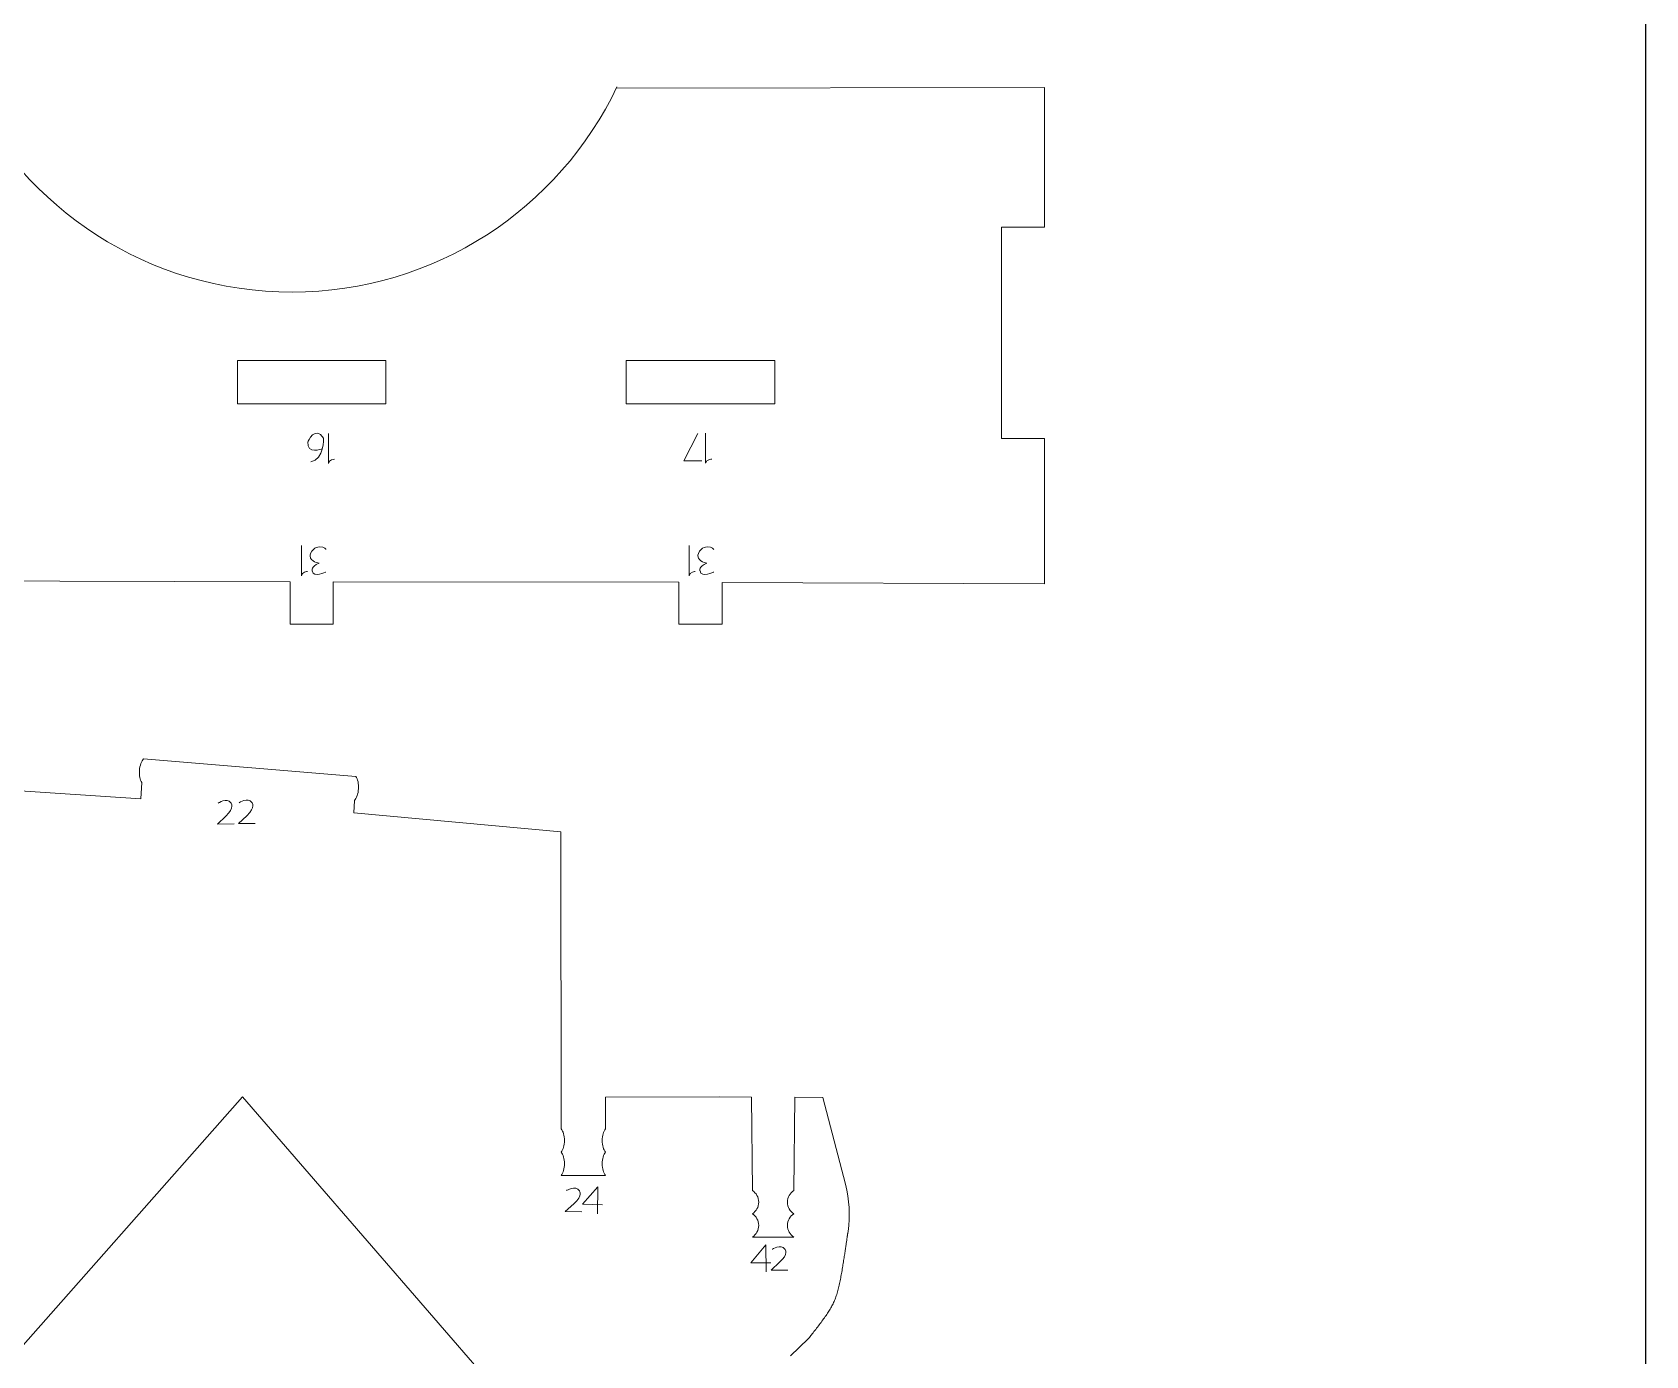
# Model space of a CAD drawing. Header units: centimetres. Extents: x -25 to 25, y -32.5 to 32.5.
# Drawn here: x 13.33 to 25, y -22.66 to -13.09 of the extents above; entities that cross this region are included whole.
import ezdxf

# ---------------------------------------------------------------- set-up
doc = ezdxf.new("R2010")
doc.units = ezdxf.units.CM
doc.header["$MEASUREMENT"] = 0
doc.layers.add('Capa 1', color=7, linetype='Continuous')

msp = doc.modelspace()

# ---------------------------------------------------------------- linework, layer by layer
at = {"layer": 'Capa 1', "color": 254}
msp.add_lwpolyline([(-25, -32.5), (25, -32.5), (25, 32.5), (-25, 32.5), (-25, -32.5)], close=True, dxfattribs=at)
at = {"layer": 'Capa 1', "color": 250, "lineweight": 9}
for points, knots in [([(17.55985, -13.48393), (17.14206, -14.36155), (16.24701, -14.96815), (15.21029, -14.96815), (15.21029, -14.96815), (14.17233, -14.96815), (13.26519, -14.36529), (12.85922, -13.48075)], [0, 0, 0, 0, 0.33333333, 0.33333333, 0.33333333, 0.33333333, 1, 1, 1, 1]), ([(17.55491, -13.49427), (17.55491, -13.49427), (20.65085, -13.48735), (20.65085, -13.48735), (20.65085, -13.48735), (20.65085, -13.48735), (20.65205, -14.49757), (20.65205, -14.49757)], [0, 0, 0, 0, 0.33333333, 0.33333333, 0.33333333, 0.33333333, 1, 1, 1, 1]), ([(20.65205, -16.02719), (20.65205, -16.02719), (20.33996, -16.02719), (20.33996, -16.02719), (20.33996, -16.02719), (20.33996, -16.02719), (20.33996, -14.49757), (20.33996, -14.49757), (20.33996, -14.49757), (20.33996, -14.49757), (20.65205, -14.49757), (20.65205, -14.49757)], [0, 0, 0, 0, 0.25, 0.25, 0.25, 0.25, 0.5, 0.5, 0.5, 0.5, 1, 1, 1, 1]), ([(14.81515, -15.46279), (14.81515, -15.46279), (15.88862, -15.46279), (15.88862, -15.46279), (15.88862, -15.46279), (15.88862, -15.46279), (15.88862, -15.77488), (15.88862, -15.77488), (15.88862, -15.77488), (15.88862, -15.77488), (14.81515, -15.77488), (14.81515, -15.77488), (14.81515, -15.77488), (14.81515, -15.77488), (14.81515, -15.46279), (14.81515, -15.46279)], [0, 0, 0, 0, 0.2, 0.2, 0.2, 0.2, 0.4, 0.4, 0.4, 0.4, 0.6, 0.6, 0.6, 0.6, 1, 1, 1, 1]), ([(17.6273, -15.46279), (17.6273, -15.46279), (18.70076, -15.46279), (18.70076, -15.46279), (18.70076, -15.46279), (18.70076, -15.46279), (18.70076, -15.77488), (18.70076, -15.77488), (18.70076, -15.77488), (18.70076, -15.77488), (17.6273, -15.77488), (17.6273, -15.77488), (17.6273, -15.77488), (17.6273, -15.77488), (17.6273, -15.46279), (17.6273, -15.46279)], [0, 0, 0, 0, 0.2, 0.2, 0.2, 0.2, 0.4, 0.4, 0.4, 0.4, 0.6, 0.6, 0.6, 0.6, 1, 1, 1, 1]), ([(10.9428, -17.05085), (10.9428, -17.05085), (12.38493, -17.05457), (12.38493, -17.05457), (12.38493, -17.05457), (12.38493, -17.05457), (12.37712, -17.37172), (12.37712, -17.37172), (12.37712, -17.37172), (12.37712, -17.37172), (12.69243, -17.37037), (12.69243, -17.37037), (12.69243, -17.37037), (12.69243, -17.37037), (12.69379, -17.05592), (12.69379, -17.05592), (12.69379, -17.05592), (12.69379, -17.05592), (15.19584, -17.06292), (15.19584, -17.06292), (15.19584, -17.06292), (15.19584, -17.06292), (15.19584, -17.37037), (15.19584, -17.37037), (15.19584, -17.37037), (15.19584, -17.37037), (15.50793, -17.37037), (15.50793, -17.37037), (15.50793, -17.37037), (15.50793, -17.37037), (15.50793, -17.06379), (15.50793, -17.06379), (15.50793, -17.06379), (15.50793, -17.06379), (18.00802, -17.06609), (18.00802, -17.06609), (18.00802, -17.06609), (18.00802, -17.06609), (18.00799, -17.37037), (18.00799, -17.37037), (18.00799, -17.37037), (18.00799, -17.37037), (18.32008, -17.37037), (18.32008, -17.37037), (18.32008, -17.37037), (18.32008, -17.37037), (18.32011, -17.06696), (18.32011, -17.06696), (18.32011, -17.06696), (18.32011, -17.06696), (20.65255, -17.07816), (20.65255, -17.07816)], [0, 0, 0, 0, 0.07142857, 0.07142857, 0.07142857, 0.07142857, 0.14285714, 0.14285714, 0.14285714, 0.14285714, 0.21428571, 0.21428571, 0.21428571, 0.21428571, 0.28571429, 0.28571429, 0.28571429, 0.28571429, 0.35714286, 0.35714286, 0.35714286, 0.35714286, 0.42857143, 0.42857143, 0.42857143, 0.42857143, 0.5, 0.5, 0.5, 0.5, 0.57142857, 0.57142857, 0.57142857, 0.57142857, 0.64285714, 0.64285714, 0.64285714, 0.64285714, 0.71428571, 0.71428571, 0.71428571, 0.71428571, 0.78571429, 0.78571429, 0.78571429, 0.78571429, 0.85714286, 0.85714286, 0.85714286, 0.85714286, 1, 1, 1, 1]), ([(14.12338, -18.5152), (14.12338, -18.5152), (14.11749, -18.63246), (14.11749, -18.63246), (14.11749, -18.63246), (14.11749, -18.63246), (12.76741, -18.54376), (12.76741, -18.54376), (12.76741, -18.54376), (12.76741, -18.54376), (12.53456, -18.75241), (12.53456, -18.75241), (12.53456, -18.75241), (12.53456, -18.75241), (12.24669, -18.44066), (12.24669, -18.44066), (12.24669, -18.44066), (12.24669, -18.44066), (12.47461, -18.22745), (12.47461, -18.22745), (12.47461, -18.22745), (12.47461, -18.22745), (12.26141, -17.99954), (12.26141, -17.99954), (12.26141, -17.99954), (12.26141, -17.99954), (12.03348, -18.21274), (12.03348, -18.21274), (12.03348, -18.21274), (12.03348, -18.21274), (11.73112, -18.26172), (11.73112, -18.26172)], [0, 0, 0, 0, 0.11111111, 0.11111111, 0.11111111, 0.11111111, 0.22222222, 0.22222222, 0.22222222, 0.22222222, 0.33333333, 0.33333333, 0.33333333, 0.33333333, 0.44444444, 0.44444444, 0.44444444, 0.44444444, 0.55555556, 0.55555556, 0.55555556, 0.55555556, 0.66666667, 0.66666667, 0.66666667, 0.66666667, 0.77777778, 0.77777778, 0.77777778, 0.77777778, 1, 1, 1, 1]), ([(14.13667, -18.34222), (14.12104, -18.35938), (14.10917, -18.39058), (14.10638, -18.42689), (14.10638, -18.42689), (14.10359, -18.46321), (14.11056, -18.49585), (14.12338, -18.5152)], [0, 0, 0, 0, 0.33333333, 0.33333333, 0.33333333, 0.33333333, 1, 1, 1, 1]), ([(15.67246, -18.47133), (15.68551, -18.49053), (15.69287, -18.52309), (15.6905, -18.55943), (15.6905, -18.55943), (15.68814, -18.59577), (15.67663, -18.6271), (15.6612, -18.64445)], [0, 0, 0, 0, 0.33333333, 0.33333333, 0.33333333, 0.33333333, 1, 1, 1, 1]), ([(17.15388, -18.87212), (17.15388, -18.87212), (15.65733, -18.73332), (15.65733, -18.73332), (15.65733, -18.73332), (15.65733, -18.73332), (15.6612, -18.64445), (15.6612, -18.64445)], [0, 0, 0, 0, 0.33333333, 0.33333333, 0.33333333, 0.33333333, 1, 1, 1, 1]), ([(16.65428, -22.86943), (16.65428, -22.86943), (14.86056, -23.83852), (14.86056, -23.83852), (14.86056, -23.83852), (14.86056, -23.83852), (13.04467, -22.83197), (13.04467, -22.83197), (13.04467, -22.83197), (13.04467, -22.83197), (14.8515, -20.78787), (14.8515, -20.78787), (14.8515, -20.78787), (14.8515, -20.78787), (16.65428, -22.86943), (16.65428, -22.86943)], [0, 0, 0, 0, 0.2, 0.2, 0.2, 0.2, 0.4, 0.4, 0.4, 0.4, 0.6, 0.6, 0.6, 0.6, 1, 1, 1, 1]), ([(18.2986, -20.78752), (18.2986, -20.78752), (17.47747, -20.78924), (17.47747, -20.78924), (17.47747, -20.78924), (17.47747, -20.78924), (17.47747, -21.01887), (17.47747, -21.01887)], [0, 0, 0, 0, 0.33333333, 0.33333333, 0.33333333, 0.33333333, 1, 1, 1, 1]), ([(18.5389, -21.46464), (18.5389, -21.46464), (18.5334, -20.78924), (18.5334, -20.78924), (18.5334, -20.78924), (18.5334, -20.78924), (18.2986, -20.78752), (18.2986, -20.78752)], [0, 0, 0, 0, 0.33333333, 0.33333333, 0.33333333, 0.33333333, 1, 1, 1, 1]), ([(18.81599, -22.65942), (18.81599, -22.65942), (18.94345, -22.53726), (18.94345, -22.53726), (18.94345, -22.53726), (18.94345, -22.53726), (18.94752, -22.53212), (18.94752, -22.53212), (18.94752, -22.53212), (18.94752, -22.53212), (18.95197, -22.5265), (18.95197, -22.5265), (18.95197, -22.5265), (18.95197, -22.5265), (18.95675, -22.52048), (18.95675, -22.52048), (18.95675, -22.52048), (18.95675, -22.52048), (18.96182, -22.51405), (18.96182, -22.51405), (18.96182, -22.51405), (18.96182, -22.51405), (18.96715, -22.50727), (18.96715, -22.50727), (18.96715, -22.50727), (18.96715, -22.50727), (18.97276, -22.50015), (18.97276, -22.50015), (18.97276, -22.50015), (18.97276, -22.50015), (18.97857, -22.49274), (18.97857, -22.49274), (18.97857, -22.49274), (18.97857, -22.49274), (18.98457, -22.48507), (18.98457, -22.48507), (18.98457, -22.48507), (18.98457, -22.48507), (18.99072, -22.47716), (18.99072, -22.47716), (18.99072, -22.47716), (18.99072, -22.47716), (18.997, -22.46907), (18.997, -22.46907), (18.997, -22.46907), (18.997, -22.46907), (19.00339, -22.46079), (19.00339, -22.46079), (19.00339, -22.46079), (19.00339, -22.46079), (19.00984, -22.45239), (19.00984, -22.45239), (19.00984, -22.45239), (19.00984, -22.45239), (19.01633, -22.44388), (19.01633, -22.44388), (19.01633, -22.44388), (19.01633, -22.44388), (19.02283, -22.43531), (19.02283, -22.43531), (19.02283, -22.43531), (19.02283, -22.43531), (19.02931, -22.42671), (19.02931, -22.42671), (19.02931, -22.42671), (19.02931, -22.42671), (19.03576, -22.41808), (19.03576, -22.41808), (19.03576, -22.41808), (19.03576, -22.41808), (19.04213, -22.40949), (19.04213, -22.40949), (19.04213, -22.40949), (19.04213, -22.40949), (19.04839, -22.40097), (19.04839, -22.40097), (19.04839, -22.40097), (19.04839, -22.40097), (19.05452, -22.39253), (19.05452, -22.39253), (19.05452, -22.39253), (19.05452, -22.39253), (19.06051, -22.38424), (19.06051, -22.38424), (19.06051, -22.38424), (19.06051, -22.38424), (19.06629, -22.37606), (19.06629, -22.37606), (19.06629, -22.37606), (19.06629, -22.37606), (19.07189, -22.36805), (19.07189, -22.36805), (19.07189, -22.36805), (19.07189, -22.36805), (19.07731, -22.36015), (19.07731, -22.36015), (19.07731, -22.36015), (19.07731, -22.36015), (19.08255, -22.35235), (19.08255, -22.35235), (19.08255, -22.35235), (19.08255, -22.35235), (19.08763, -22.34463), (19.08763, -22.34463), (19.08763, -22.34463), (19.08763, -22.34463), (19.09253, -22.33698), (19.09253, -22.33698), (19.09253, -22.33698), (19.09253, -22.33698), (19.09727, -22.32935), (19.09727, -22.32935), (19.09727, -22.32935), (19.09727, -22.32935), (19.10185, -22.32177), (19.10185, -22.32177), (19.10185, -22.32177), (19.10185, -22.32177), (19.10629, -22.31419), (19.10629, -22.31419), (19.10629, -22.31419), (19.10629, -22.31419), (19.11057, -22.30659), (19.11057, -22.30659), (19.11057, -22.30659), (19.11057, -22.30659), (19.1147, -22.29896), (19.1147, -22.29896), (19.1147, -22.29896), (19.1147, -22.29896), (19.1187, -22.29128), (19.1187, -22.29128), (19.1187, -22.29128), (19.1187, -22.29128), (19.12256, -22.28352), (19.12256, -22.28352), (19.12256, -22.28352), (19.12256, -22.28352), (19.12629, -22.27568), (19.12629, -22.27568), (19.12629, -22.27568), (19.12629, -22.27568), (19.1299, -22.26773), (19.1299, -22.26773), (19.1299, -22.26773), (19.1299, -22.26773), (19.13337, -22.25964), (19.13337, -22.25964), (19.13337, -22.25964), (19.13337, -22.25964), (19.13674, -22.25142), (19.13674, -22.25142), (19.13674, -22.25142), (19.13674, -22.25142), (19.13999, -22.24302), (19.13999, -22.24302), (19.13999, -22.24302), (19.13999, -22.24302), (19.14314, -22.23444), (19.14314, -22.23444), (19.14314, -22.23444), (19.14314, -22.23444), (19.14617, -22.22565), (19.14617, -22.22565), (19.14617, -22.22565), (19.14617, -22.22565), (19.14911, -22.21664), (19.14911, -22.21664), (19.14911, -22.21664), (19.14911, -22.21664), (19.15195, -22.20742), (19.15195, -22.20742), (19.15195, -22.20742), (19.15195, -22.20742), (19.15471, -22.19801), (19.15471, -22.19801), (19.15471, -22.19801), (19.15471, -22.19801), (19.15738, -22.18842), (19.15738, -22.18842), (19.15738, -22.18842), (19.15738, -22.18842), (19.15995, -22.17867), (19.15995, -22.17867), (19.15995, -22.17867), (19.15995, -22.17867), (19.16246, -22.16875), (19.16246, -22.16875), (19.16246, -22.16875), (19.16246, -22.16875), (19.16488, -22.15871), (19.16488, -22.15871), (19.16488, -22.15871), (19.16488, -22.15871), (19.16722, -22.14854), (19.16722, -22.14854), (19.16722, -22.14854), (19.16722, -22.14854), (19.1695, -22.13827), (19.1695, -22.13827), (19.1695, -22.13827), (19.1695, -22.13827), (19.17172, -22.12791), (19.17172, -22.12791), (19.17172, -22.12791), (19.17172, -22.12791), (19.17386, -22.11747), (19.17386, -22.11747), (19.17386, -22.11747), (19.17386, -22.11747), (19.17595, -22.10696), (19.17595, -22.10696), (19.17595, -22.10696), (19.17595, -22.10696), (19.17798, -22.09639), (19.17798, -22.09639), (19.17798, -22.09639), (19.17798, -22.09639), (19.17996, -22.08581), (19.17996, -22.08581), (19.17996, -22.08581), (19.17996, -22.08581), (19.18189, -22.07521), (19.18189, -22.07521), (19.18189, -22.07521), (19.18189, -22.07521), (19.18378, -22.0646), (19.18378, -22.0646), (19.18378, -22.0646), (19.18378, -22.0646), (19.18562, -22.05399), (19.18562, -22.05399), (19.18562, -22.05399), (19.18562, -22.05399), (19.18742, -22.04341), (19.18742, -22.04341), (19.18742, -22.04341), (19.18742, -22.04341), (19.18919, -22.03287), (19.18919, -22.03287), (19.18919, -22.03287), (19.18919, -22.03287), (19.19092, -22.02238), (19.19092, -22.02238), (19.19092, -22.02238), (19.19092, -22.02238), (19.19264, -22.01196), (19.19264, -22.01196), (19.19264, -22.01196), (19.19264, -22.01196), (19.19432, -22.00163), (19.19432, -22.00163), (19.19432, -22.00163), (19.19432, -22.00163), (19.19598, -21.99138), (19.19598, -21.99138), (19.19598, -21.99138), (19.19598, -21.99138), (19.1976, -21.98125), (19.1976, -21.98125), (19.1976, -21.98125), (19.1976, -21.98125), (19.1992, -21.97124), (19.1992, -21.97124), (19.1992, -21.97124), (19.1992, -21.97124), (19.20076, -21.96136), (19.20076, -21.96136), (19.20076, -21.96136), (19.20076, -21.96136), (19.20229, -21.95162), (19.20229, -21.95162), (19.20229, -21.95162), (19.20229, -21.95162), (19.20378, -21.94206), (19.20378, -21.94206), (19.20378, -21.94206), (19.20378, -21.94206), (19.20523, -21.93267), (19.20523, -21.93267), (19.20523, -21.93267), (19.20523, -21.93267), (19.20664, -21.92346), (19.20664, -21.92346), (19.20664, -21.92346), (19.20664, -21.92346), (19.20803, -21.91445), (19.20803, -21.91445), (19.20803, -21.91445), (19.20803, -21.91445), (19.20935, -21.90565), (19.20935, -21.90565), (19.20935, -21.90565), (19.20935, -21.90565), (19.21065, -21.89709), (19.21065, -21.89709), (19.21065, -21.89709), (19.21065, -21.89709), (19.21192, -21.88876), (19.21192, -21.88876), (19.21192, -21.88876), (19.21192, -21.88876), (19.21312, -21.88067), (19.21312, -21.88067), (19.21312, -21.88067), (19.21312, -21.88067), (19.21428, -21.87288), (19.21428, -21.87288), (19.21428, -21.87288), (19.21428, -21.87288), (19.2154, -21.86535), (19.2154, -21.86535), (19.2154, -21.86535), (19.2154, -21.86535), (19.21648, -21.85811), (19.21648, -21.85811), (19.21648, -21.85811), (19.21648, -21.85811), (19.2175, -21.85117), (19.2175, -21.85117), (19.2175, -21.85117), (19.2175, -21.85117), (19.21848, -21.84456), (19.21848, -21.84456), (19.21848, -21.84456), (19.21848, -21.84456), (19.21941, -21.83828), (19.21941, -21.83828), (19.21941, -21.83828), (19.21941, -21.83828), (19.22029, -21.83232), (19.22029, -21.83232), (19.22029, -21.83232), (19.22029, -21.83232), (19.22112, -21.82667), (19.22112, -21.82667), (19.22112, -21.82667), (19.22112, -21.82667), (19.2219, -21.82133), (19.2219, -21.82133), (19.2219, -21.82133), (19.2219, -21.82133), (19.22264, -21.8163), (19.22264, -21.8163), (19.22264, -21.8163), (19.22264, -21.8163), (19.22334, -21.81155), (19.22334, -21.81155), (19.22334, -21.81155), (19.22334, -21.81155), (19.22399, -21.80707), (19.22399, -21.80707), (19.22399, -21.80707), (19.22399, -21.80707), (19.22461, -21.80287), (19.22461, -21.80287), (19.22461, -21.80287), (19.22461, -21.80287), (19.22519, -21.79894), (19.22519, -21.79894), (19.22519, -21.79894), (19.22519, -21.79894), (19.22572, -21.79524), (19.22572, -21.79524), (19.22572, -21.79524), (19.22572, -21.79524), (19.22622, -21.7918), (19.22622, -21.7918), (19.22622, -21.7918), (19.22622, -21.7918), (19.22669, -21.7886), (19.22669, -21.7886), (19.22669, -21.7886), (19.22669, -21.7886), (19.22713, -21.78561), (19.22713, -21.78561), (19.22713, -21.78561), (19.22713, -21.78561), (19.22752, -21.78284), (19.22752, -21.78284), (19.22752, -21.78284), (19.22752, -21.78284), (19.22789, -21.78028), (19.22789, -21.78028), (19.22789, -21.78028), (19.22789, -21.78028), (19.22824, -21.77793), (19.22824, -21.77793), (19.22824, -21.77793), (19.22824, -21.77793), (19.22855, -21.77577), (19.22855, -21.77577), (19.22855, -21.77577), (19.22855, -21.77577), (19.22883, -21.77378), (19.22883, -21.77378), (19.22883, -21.77378), (19.22883, -21.77378), (19.22908, -21.77198), (19.22908, -21.77198), (19.22908, -21.77198), (19.22908, -21.77198), (19.23082, -21.75993), (19.23082, -21.75993), (19.23082, -21.75993), (19.24719, -21.64626), (19.24078, -21.5305), (19.21197, -21.41932), (19.21197, -21.41932), (19.21197, -21.41932), (19.04909, -20.79097), (19.04909, -20.79097), (19.04909, -20.79097), (19.04909, -20.79097), (18.84549, -20.78924), (18.84549, -20.78924), (18.84549, -20.78924), (18.84549, -20.78924), (18.83891, -21.4648), (18.83891, -21.4648)], [0, 0, 0, 0, 0.00943396, 0.00943396, 0.00943396, 0.00943396, 0.01886792, 0.01886792, 0.01886792, 0.01886792, 0.02830189, 0.02830189, 0.02830189, 0.02830189, 0.03773585, 0.03773585, 0.03773585, 0.03773585, 0.04716981, 0.04716981, 0.04716981, 0.04716981, 0.05660377, 0.05660377, 0.05660377, 0.05660377, 0.06603774, 0.06603774, 0.06603774, 0.06603774, 0.0754717, 0.0754717, 0.0754717, 0.0754717, 0.08490566, 0.08490566, 0.08490566, 0.08490566, 0.09433962, 0.09433962, 0.09433962, 0.09433962, 0.10377358, 0.10377358, 0.10377358, 0.10377358, 0.11320755, 0.11320755, 0.11320755, 0.11320755, 0.12264151, 0.12264151, 0.12264151, 0.12264151, 0.13207547, 0.13207547, 0.13207547, 0.13207547, 0.14150943, 0.14150943, 0.14150943, 0.14150943, 0.1509434, 0.1509434, 0.1509434, 0.1509434, 0.16037736, 0.16037736, 0.16037736, 0.16037736, 0.16981132, 0.16981132, 0.16981132, 0.16981132, 0.17924528, 0.17924528, 0.17924528, 0.17924528, 0.18867925, 0.18867925, 0.18867925, 0.18867925, 0.19811321, 0.19811321, 0.19811321, 0.19811321, 0.20754717, 0.20754717, 0.20754717, 0.20754717, 0.21698113, 0.21698113, 0.21698113, 0.21698113, 0.22641509, 0.22641509, 0.22641509, 0.22641509, 0.23584906, 0.23584906, 0.23584906, 0.23584906, 0.24528302, 0.24528302, 0.24528302, 0.24528302, 0.25471698, 0.25471698, 0.25471698, 0.25471698, 0.26415094, 0.26415094, 0.26415094, 0.26415094, 0.27358491, 0.27358491, 0.27358491, 0.27358491, 0.28301887, 0.28301887, 0.28301887, 0.28301887, 0.29245283, 0.29245283, 0.29245283, 0.29245283, 0.30188679, 0.30188679, 0.30188679, 0.30188679, 0.31132075, 0.31132075, 0.31132075, 0.31132075, 0.32075472, 0.32075472, 0.32075472, 0.32075472, 0.33018868, 0.33018868, 0.33018868, 0.33018868, 0.33962264, 0.33962264, 0.33962264, 0.33962264, 0.3490566, 0.3490566, 0.3490566, 0.3490566, 0.35849057, 0.35849057, 0.35849057, 0.35849057, 0.36792453, 0.36792453, 0.36792453, 0.36792453, 0.37735849, 0.37735849, 0.37735849, 0.37735849, 0.38679245, 0.38679245, 0.38679245, 0.38679245, 0.39622642, 0.39622642, 0.39622642, 0.39622642, 0.40566038, 0.40566038, 0.40566038, 0.40566038, 0.41509434, 0.41509434, 0.41509434, 0.41509434, 0.4245283, 0.4245283, 0.4245283, 0.4245283, 0.43396226, 0.43396226, 0.43396226, 0.43396226, 0.44339623, 0.44339623, 0.44339623, 0.44339623, 0.45283019, 0.45283019, 0.45283019, 0.45283019, 0.46226415, 0.46226415, 0.46226415, 0.46226415, 0.47169811, 0.47169811, 0.47169811, 0.47169811, 0.48113208, 0.48113208, 0.48113208, 0.48113208, 0.49056604, 0.49056604, 0.49056604, 0.49056604, 0.5, 0.5, 0.5, 0.5, 0.50943396, 0.50943396, 0.50943396, 0.50943396, 0.51886792, 0.51886792, 0.51886792, 0.51886792, 0.52830189, 0.52830189, 0.52830189, 0.52830189, 0.53773585, 0.53773585, 0.53773585, 0.53773585, 0.54716981, 0.54716981, 0.54716981, 0.54716981, 0.55660377, 0.55660377, 0.55660377, 0.55660377, 0.56603774, 0.56603774, 0.56603774, 0.56603774, 0.5754717, 0.5754717, 0.5754717, 0.5754717, 0.58490566, 0.58490566, 0.58490566, 0.58490566, 0.59433962, 0.59433962, 0.59433962, 0.59433962, 0.60377358, 0.60377358, 0.60377358, 0.60377358, 0.61320755, 0.61320755, 0.61320755, 0.61320755, 0.62264151, 0.62264151, 0.62264151, 0.62264151, 0.63207547, 0.63207547, 0.63207547, 0.63207547, 0.64150943, 0.64150943, 0.64150943, 0.64150943, 0.6509434, 0.6509434, 0.6509434, 0.6509434, 0.66037736, 0.66037736, 0.66037736, 0.66037736, 0.66981132, 0.66981132, 0.66981132, 0.66981132, 0.67924528, 0.67924528, 0.67924528, 0.67924528, 0.68867925, 0.68867925, 0.68867925, 0.68867925, 0.69811321, 0.69811321, 0.69811321, 0.69811321, 0.70754717, 0.70754717, 0.70754717, 0.70754717, 0.71698113, 0.71698113, 0.71698113, 0.71698113, 0.72641509, 0.72641509, 0.72641509, 0.72641509, 0.73584906, 0.73584906, 0.73584906, 0.73584906, 0.74528302, 0.74528302, 0.74528302, 0.74528302, 0.75471698, 0.75471698, 0.75471698, 0.75471698, 0.76415094, 0.76415094, 0.76415094, 0.76415094, 0.77358491, 0.77358491, 0.77358491, 0.77358491, 0.78301887, 0.78301887, 0.78301887, 0.78301887, 0.79245283, 0.79245283, 0.79245283, 0.79245283, 0.80188679, 0.80188679, 0.80188679, 0.80188679, 0.81132075, 0.81132075, 0.81132075, 0.81132075, 0.82075472, 0.82075472, 0.82075472, 0.82075472, 0.83018868, 0.83018868, 0.83018868, 0.83018868, 0.83962264, 0.83962264, 0.83962264, 0.83962264, 0.8490566, 0.8490566, 0.8490566, 0.8490566, 0.85849057, 0.85849057, 0.85849057, 0.85849057, 0.86792453, 0.86792453, 0.86792453, 0.86792453, 0.87735849, 0.87735849, 0.87735849, 0.87735849, 0.88679245, 0.88679245, 0.88679245, 0.88679245, 0.89622642, 0.89622642, 0.89622642, 0.89622642, 0.90566038, 0.90566038, 0.90566038, 0.90566038, 0.91509434, 0.91509434, 0.91509434, 0.91509434, 0.9245283, 0.9245283, 0.9245283, 0.9245283, 0.93396226, 0.93396226, 0.93396226, 0.93396226, 0.94339623, 0.94339623, 0.94339623, 0.94339623, 0.95283019, 0.95283019, 0.95283019, 0.95283019, 0.96226415, 0.96226415, 0.96226415, 0.96226415, 0.97169811, 0.97169811, 0.97169811, 0.97169811, 0.98113208, 0.98113208, 0.98113208, 0.98113208, 1, 1, 1, 1]), ([(17.15557, -21.01871), (17.17043, -21.03649), (17.18028, -21.06757), (17.18028, -21.10293), (17.18028, -21.10293), (17.18028, -21.13829), (17.17043, -21.16937), (17.15557, -21.18715)], [0, 0, 0, 0, 0.33333333, 0.33333333, 0.33333333, 0.33333333, 1, 1, 1, 1]), ([(17.47747, -21.01887), (17.46261, -21.03665), (17.45276, -21.06773), (17.45276, -21.10309), (17.45276, -21.10309), (17.45276, -21.13845), (17.46261, -21.16953), (17.47747, -21.18731)], [0, 0, 0, 0, 0.33333333, 0.33333333, 0.33333333, 0.33333333, 1, 1, 1, 1]), ([(17.15557, -21.18715), (17.17043, -21.20493), (17.18028, -21.23601), (17.18028, -21.27137), (17.18028, -21.27137), (17.18028, -21.30673), (17.17043, -21.33781), (17.15557, -21.35559)], [0, 0, 0, 0, 0.33333333, 0.33333333, 0.33333333, 0.33333333, 1, 1, 1, 1]), ([(17.47747, -21.18731), (17.46261, -21.20509), (17.45276, -21.23617), (17.45276, -21.27153), (17.45276, -21.27153), (17.45276, -21.30689), (17.46261, -21.33797), (17.47747, -21.35575)], [0, 0, 0, 0, 0.33333333, 0.33333333, 0.33333333, 0.33333333, 1, 1, 1, 1]), ([(18.5389, -21.46464), (18.5666, -21.48242), (18.58496, -21.5135), (18.58496, -21.54886), (18.58496, -21.54886), (18.58496, -21.58422), (18.5666, -21.6153), (18.5389, -21.63308)], [0, 0, 0, 0, 0.33333333, 0.33333333, 0.33333333, 0.33333333, 1, 1, 1, 1]), ([(18.83891, -21.4648), (18.81121, -21.48258), (18.79285, -21.51366), (18.79285, -21.54902), (18.79285, -21.54902), (18.79285, -21.58438), (18.81121, -21.61546), (18.83891, -21.63324)], [0, 0, 0, 0, 0.33333333, 0.33333333, 0.33333333, 0.33333333, 1, 1, 1, 1]), ([(18.5389, -21.63308), (18.5666, -21.65086), (18.58496, -21.68194), (18.58496, -21.7173), (18.58496, -21.7173), (18.58496, -21.75266), (18.5666, -21.78374), (18.5389, -21.80152)], [0, 0, 0, 0, 0.33333333, 0.33333333, 0.33333333, 0.33333333, 1, 1, 1, 1]), ([(18.83891, -21.63324), (18.81121, -21.65102), (18.79285, -21.6821), (18.79285, -21.71746), (18.79285, -21.71746), (18.79285, -21.75282), (18.81121, -21.7839), (18.83891, -21.80168)], [0, 0, 0, 0, 0.33333333, 0.33333333, 0.33333333, 0.33333333, 1, 1, 1, 1])]:
    msp.add_open_spline(points, degree=3, knots=knots, dxfattribs=at)
at = {"layer": 'Capa 1', "color": 240, "lineweight": 9}
for points, knots in [([(15.42589, -16.1019), (15.42589, -16.1019), (15.31787, -16.14409), (15.32302, -16.05185), (15.32302, -16.05185), (15.32302, -16.05185), (15.38043, -15.92518), (15.43792, -16.02472), (15.43792, -16.02472), (15.43792, -16.02472), (15.44306, -16.17564), (15.34536, -16.1962)], [0, 0, 0, 0, 0.25, 0.25, 0.25, 0.25, 0.5, 0.5, 0.5, 0.5, 1, 1, 1, 1]), ([(18.17436, -16.18849), (18.17436, -16.18849), (18.04405, -16.18849), (18.04405, -16.18849), (18.04405, -16.18849), (18.04405, -16.18849), (18.14519, -15.99127), (18.14519, -15.99127)], [0, 0, 0, 0, 0.33333333, 0.33333333, 0.33333333, 0.33333333, 1, 1, 1, 1]), ([(15.45499, -16.82882), (15.45499, -16.82882), (15.44747, -16.8096), (15.40996, -16.81085), (15.40996, -16.81085), (15.3905, -16.81149), (15.37656, -16.81845), (15.36645, -16.82641), (15.36645, -16.82641), (15.34179, -16.84586), (15.34052, -16.87607), (15.34052, -16.87607), (15.34052, -16.87607), (15.34179, -16.91946), (15.40548, -16.92783), (15.40548, -16.92783), (15.40548, -16.92783), (15.3431, -16.95102), (15.35597, -16.98444), (15.35597, -16.98444), (15.35597, -16.98444), (15.36496, -17.03586), (15.45499, -16.99218), (15.45499, -16.99218)], [0, 0, 0, 0, 0.14285714, 0.14285714, 0.14285714, 0.14285714, 0.28571429, 0.28571429, 0.28571429, 0.28571429, 0.42857143, 0.42857143, 0.42857143, 0.42857143, 0.57142857, 0.57142857, 0.57142857, 0.57142857, 0.71428571, 0.71428571, 0.71428571, 0.71428571, 1, 1, 1, 1]), ([(18.25969, -16.82882), (18.25969, -16.82882), (18.25217, -16.8096), (18.21466, -16.81085), (18.21466, -16.81085), (18.1952, -16.81149), (18.18126, -16.81845), (18.17115, -16.82641), (18.17115, -16.82641), (18.14649, -16.84586), (18.14522, -16.87607), (18.14522, -16.87607), (18.14522, -16.87607), (18.14649, -16.91946), (18.21018, -16.92783), (18.21018, -16.92783), (18.21018, -16.92783), (18.1478, -16.95102), (18.16067, -16.98444), (18.16067, -16.98444), (18.16067, -16.98444), (18.16966, -17.03586), (18.25969, -16.99218), (18.25969, -16.99218)], [0, 0, 0, 0, 0.14285714, 0.14285714, 0.14285714, 0.14285714, 0.28571429, 0.28571429, 0.28571429, 0.28571429, 0.42857143, 0.42857143, 0.42857143, 0.42857143, 0.57142857, 0.57142857, 0.57142857, 0.57142857, 0.71428571, 0.71428571, 0.71428571, 0.71428571, 1, 1, 1, 1]), ([(14.67502, -18.6638), (14.67502, -18.6638), (14.73863, -18.62028), (14.76758, -18.66226), (14.76758, -18.66226), (14.76758, -18.66226), (14.80028, -18.69387), (14.73058, -18.75677)], [0, 0, 0, 0, 0.33333333, 0.33333333, 0.33333333, 0.33333333, 1, 1, 1, 1]), ([(14.8267, -18.66128), (14.8267, -18.66128), (14.89031, -18.61776), (14.91927, -18.65974), (14.91927, -18.65974), (14.91927, -18.65974), (14.95196, -18.69135), (14.88227, -18.75425)], [0, 0, 0, 0, 0.33333333, 0.33333333, 0.33333333, 0.33333333, 1, 1, 1, 1]), ([(14.73058, -18.75677), (14.73058, -18.75677), (14.67111, -18.81434), (14.67111, -18.81434), (14.67111, -18.81434), (14.67111, -18.81434), (14.79106, -18.81234), (14.79106, -18.81234)], [0, 0, 0, 0, 0.33333333, 0.33333333, 0.33333333, 0.33333333, 1, 1, 1, 1]), ([(14.88227, -18.75425), (14.88227, -18.75425), (14.8228, -18.81181), (14.8228, -18.81181), (14.8228, -18.81181), (14.8228, -18.81181), (14.94275, -18.80982), (14.94275, -18.80982)], [0, 0, 0, 0, 0.33333333, 0.33333333, 0.33333333, 0.33333333, 1, 1, 1, 1]), ([(17.19529, -21.465), (17.19529, -21.465), (17.26054, -21.42398), (17.28785, -21.46705), (17.28785, -21.46705), (17.28785, -21.46705), (17.31929, -21.4999), (17.24721, -21.56005)], [0, 0, 0, 0, 0.33333333, 0.33333333, 0.33333333, 0.33333333, 1, 1, 1, 1]), ([(17.45547, -21.56743), (17.45547, -21.56743), (17.31022, -21.5642), (17.31022, -21.5642), (17.31022, -21.5642), (17.31022, -21.5642), (17.42233, -21.43807), (17.42233, -21.43807), (17.42233, -21.43807), (17.42233, -21.43807), (17.41925, -21.63353), (17.41925, -21.63353)], [0, 0, 0, 0, 0.25, 0.25, 0.25, 0.25, 0.5, 0.5, 0.5, 0.5, 1, 1, 1, 1]), ([(17.24721, -21.56005), (17.24721, -21.56005), (17.18555, -21.61526), (17.18555, -21.61526), (17.18555, -21.61526), (17.18555, -21.61526), (17.30549, -21.61793), (17.30549, -21.61793)], [0, 0, 0, 0, 0.33333333, 0.33333333, 0.33333333, 0.33333333, 1, 1, 1, 1]), ([(18.67257, -21.98666), (18.67257, -21.98666), (18.52729, -21.98666), (18.52729, -21.98666), (18.52729, -21.98666), (18.52729, -21.98666), (18.63657, -21.85806), (18.63657, -21.85806), (18.63657, -21.85806), (18.63657, -21.85806), (18.63783, -22.05355), (18.63783, -22.05355)], [0, 0, 0, 0, 0.25, 0.25, 0.25, 0.25, 0.5, 0.5, 0.5, 0.5, 1, 1, 1, 1]), ([(18.68148, -21.89002), (18.68148, -21.89002), (18.7458, -21.84757), (18.77406, -21.89002), (18.77406, -21.89002), (18.77406, -21.89002), (18.80622, -21.92217), (18.73549, -21.9839)], [0, 0, 0, 0, 0.33333333, 0.33333333, 0.33333333, 0.33333333, 1, 1, 1, 1]), ([(18.73549, -21.9839), (18.73549, -21.9839), (18.67507, -22.04047), (18.67507, -22.04047), (18.67507, -22.04047), (18.67507, -22.04047), (18.79504, -22.04047), (18.79504, -22.04047)], [0, 0, 0, 0, 0.33333333, 0.33333333, 0.33333333, 0.33333333, 1, 1, 1, 1])]:
    msp.add_open_spline(points, degree=3, knots=knots, dxfattribs=at)
for points in [[(15.47253, -16.2075), (15.47253, -16.2075), (15.47253, -15.98955), (15.47253, -15.98955)], [(18.20118, -16.20601), (18.20118, -16.20601), (18.20118, -15.98805), (18.20118, -15.98805)], [(15.51627, -16.1769), (15.51627, -16.1769), (15.47423, -16.17861), (15.47253, -16.2075)], [(18.24493, -16.1754), (18.24493, -16.1754), (18.20289, -16.17712), (18.20118, -16.20601)], [(15.27783, -17.01911), (15.27783, -17.01911), (15.27783, -16.80116), (15.27783, -16.80116)], [(18.08252, -17.01911), (18.08252, -17.01911), (18.08252, -16.80116), (18.08252, -16.80116)], [(15.32157, -16.98851), (15.32157, -16.98851), (15.27953, -16.99022), (15.27783, -17.01911)], [(18.12627, -16.98851), (18.12627, -16.98851), (18.08423, -16.99022), (18.08252, -17.01911)]]:
    msp.add_open_spline(points, degree=3, dxfattribs=at)
at = {"layer": 'Capa 1', "color": 250, "lineweight": 9}
for points in [[(20.65205, -16.02719), (20.65205, -16.02719), (20.65255, -17.07816), (20.65255, -17.07816)], [(15.67247, -18.47133), (15.67247, -18.47133), (14.13668, -18.34222), (14.13668, -18.34222)], [(17.15557, -21.01871), (17.15557, -21.01871), (17.15388, -18.87212), (17.15388, -18.87212)], [(17.47747, -21.35575), (17.47747, -21.35575), (17.15557, -21.35559), (17.15557, -21.35559)], [(18.83891, -21.80168), (18.83891, -21.80168), (18.5389, -21.80152), (18.5389, -21.80152)]]:
    msp.add_open_spline(points, degree=3, dxfattribs=at)

doc.saveas('drawing.dxf')
